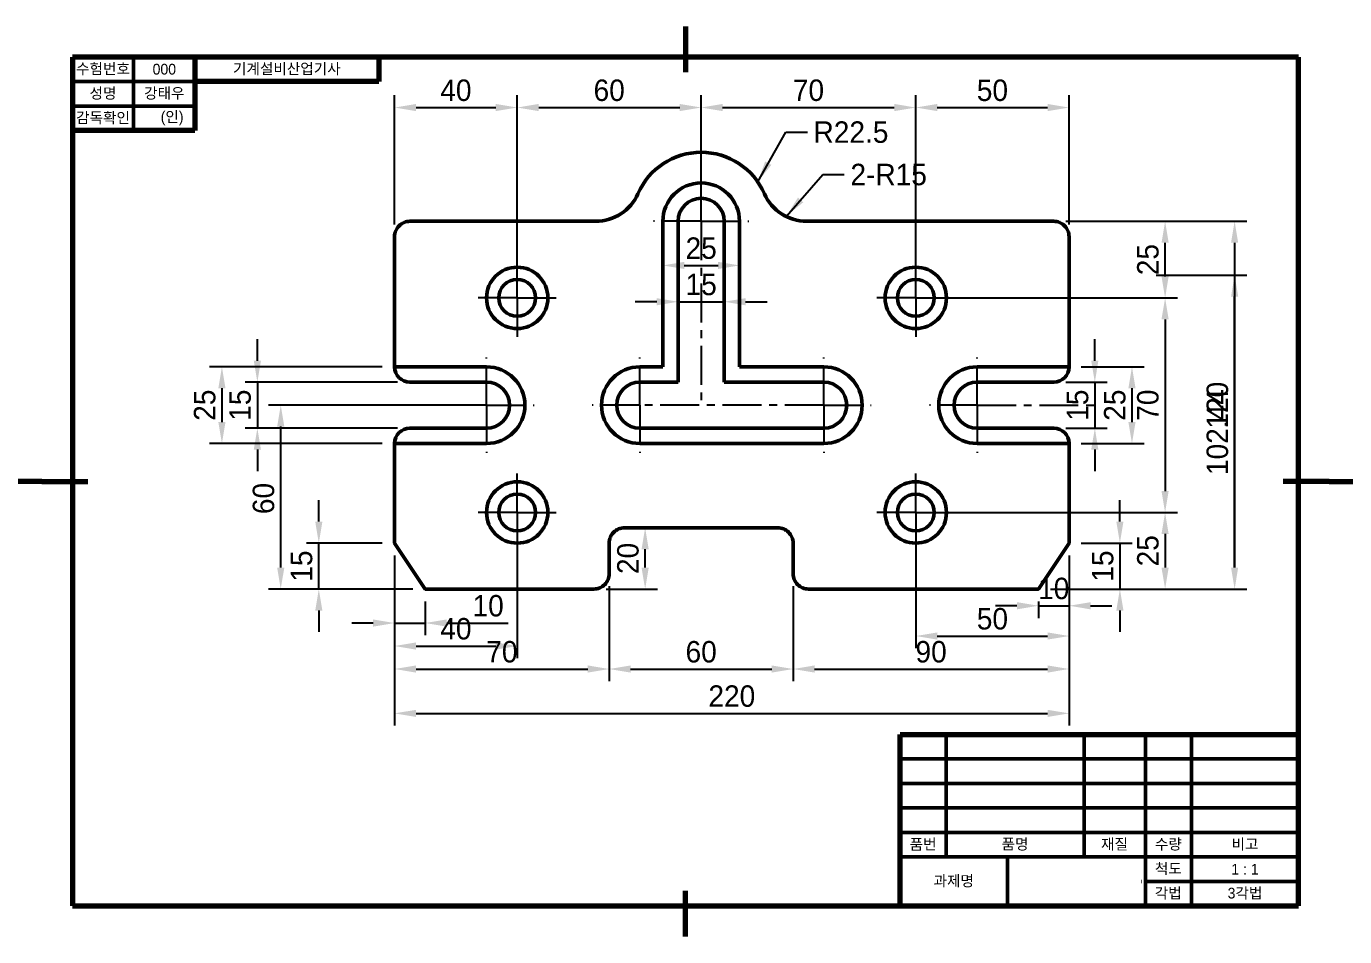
# Model space of a CAD drawing. Header units: millimetres. Extents: x 0 to 2520, y 0 to 297.
# Drawn here: x 1255 to 1685, y 0 to 297 of the extents above; entities that cross this region are included whole.
import ezdxf

# ---------------------------------------------------------------- set-up
doc = ezdxf.new("R2010")
doc.units = ezdxf.units.MM
doc.header["$LTSCALE"] = 0.4
doc.linetypes.add('CENTER', pattern=[50.8, 31.75, -6.35, 6.35, -6.35])
for name, color, linetype, lineweight in [('1.윤곽선', 5, 'Continuous', 70), ('2.외형선', 3, 'Continuous', 50), ('4.일반주서', 2, 'Continuous', 35), ('5.중심선', 1, 'CENTER', 25)]:
    doc.layers.add(name, color=color, linetype=linetype, lineweight=lineweight)
doc.styles.add('굴림', font='')
doc.styles.get('굴림').set_extended_font_data('Gulim')
doc.dimstyles.new('기계제도기능사치수', dxfattribs={"dimtxt": 3.5, "dimasz": 3.5, "dimexe": 2, "dimexo": 2, "dimgap": 1, "dimtad": 1, "dimdsep": 46, "dimtxsty": '굴림', "dimcen": 2.5, "dimclrd": 1, "dimclre": 1, "dimclrt": 2, "dimazin": 2, "dimtfac": 1, "dimtmove": 0, "dimatfit": 3, "dimfxl": 1, "dimarcsym": 0})

# ---------------------------------------------------------------- blocks, each defined once
blk = doc.blocks.new('*D50')
at = {"layer": '2.외형선', "color": 1, "lineweight": -2, "transparency": 16777216}
for p, q in [((1456.84, 120.4), (1456.84, 126.4)), ((1444.11, 113.4), (1460.84, 113.4))]:
    blk.add_line(p, q, dxfattribs=at)
at = {"layer": '2.외형선', "color": 1, "transparency": 16777216}
for points in [[(1455.67, 126.4), (1458, 126.4), (1456.84, 133.4)], [(1455.67, 120.4), (1458, 120.4), (1456.84, 113.4)]]:
    blk.add_solid(points, dxfattribs=at)
at = {"layer": 'Defpoints', "color": 0, "transparency": 16777216}
for p in [(1456.84, 133.4), (1456.84, 133.4), (1440.11, 113.4)]:
    blk.add_point(p, dxfattribs=at)
at = {"layer": '2.외형선', "color": 2, "transparency": 16777216, "insert": (1451.25, 123.4), "char_height": 7, "attachment_point": 5, "rotation": 90, "style": '굴림'}
blk.add_mtext('20', dxfattribs=at)
blk = doc.blocks.new('*D60')
at = {"layer": '2.외형선', "color": 1, "lineweight": -2, "transparency": 16777216}
for p, q in [((1350.39, 135.4), (1350.39, 142.4)), ((1371.11, 128.4), (1346.39, 128.4)), ((1350.39, 113.4), (1350.39, 128.4)), ((1381.11, 113.4), (1346.39, 113.4)), ((1350.39, 106.4), (1350.39, 99.4))]:
    blk.add_line(p, q, dxfattribs=at)
at = {"layer": '2.외형선', "color": 1, "transparency": 16777216}
for points in [[(1349.23, 135.4), (1351.56, 135.4), (1350.39, 128.4)], [(1349.23, 106.4), (1351.56, 106.4), (1350.39, 113.4)]]:
    blk.add_solid(points, dxfattribs=at)
at = {"layer": 'Defpoints', "color": 0, "transparency": 16777216}
for p in [(1350.39, 128.4), (1375.11, 128.4), (1385.11, 113.4)]:
    blk.add_point(p, dxfattribs=at)
at = {"layer": '2.외형선', "color": 2, "transparency": 16777216, "insert": (1344.8, 120.9), "char_height": 7, "attachment_point": 5, "rotation": 90, "style": '굴림'}
blk.add_mtext('15', dxfattribs=at)
blk = doc.blocks.new('*D61')
at = {"layer": '2.외형선', "color": 1, "lineweight": -2, "transparency": 16777216}
for p, q in [((1401.11, 173.4), (1333.97, 173.4)), ((1337.97, 120.4), (1337.97, 166.4)), ((1381.11, 113.4), (1333.97, 113.4))]:
    blk.add_line(p, q, dxfattribs=at)
at = {"layer": '2.외형선', "color": 1, "transparency": 16777216}
for points in [[(1336.8, 166.4), (1339.14, 166.4), (1337.97, 173.4)], [(1336.8, 120.4), (1339.14, 120.4), (1337.97, 113.4)]]:
    blk.add_solid(points, dxfattribs=at)
at = {"layer": 'Defpoints', "color": 0, "transparency": 16777216}
for p in [(1337.97, 173.4), (1405.11, 173.4), (1385.11, 113.4)]:
    blk.add_point(p, dxfattribs=at)
at = {"layer": '2.외형선', "color": 2, "transparency": 16777216, "insert": (1332.38, 142.95), "char_height": 7, "attachment_point": 5, "rotation": 90, "style": '굴림'}
blk.add_mtext('60', dxfattribs=at)
blk = doc.blocks.new('*D62')
at = {"layer": '2.외형선', "color": 1, "lineweight": -2, "transparency": 16777216}
for p, q in [((1330.34, 187.9), (1330.34, 194.9)), ((1376.11, 180.9), (1326.34, 180.9)), ((1330.34, 180.9), (1330.34, 165.9)), ((1376.11, 165.9), (1326.34, 165.9)), ((1330.34, 158.9), (1330.34, 151.9))]:
    blk.add_line(p, q, dxfattribs=at)
at = {"layer": '2.외형선', "color": 1, "transparency": 16777216}
for points in [[(1329.18, 187.9), (1331.51, 187.9), (1330.34, 180.9)], [(1329.18, 158.9), (1331.51, 158.9), (1330.34, 165.9)]]:
    blk.add_solid(points, dxfattribs=at)
at = {"layer": 'Defpoints', "color": 0, "transparency": 16777216}
for p in [(1380.11, 180.9), (1330.34, 165.9), (1380.11, 165.9)]:
    blk.add_point(p, dxfattribs=at)
at = {"layer": '2.외형선', "color": 2, "transparency": 16777216, "insert": (1324.75, 173.4), "char_height": 7, "attachment_point": 5, "rotation": 90, "style": '굴림'}
blk.add_mtext('15', dxfattribs=at)
blk = doc.blocks.new('*D63')
at = {"layer": '2.외형선', "color": 1, "lineweight": -2, "transparency": 16777216}
for p, q in [((1371.11, 185.9), (1314.78, 185.9)), ((1318.78, 178.9), (1318.78, 167.9)), ((1371.11, 160.9), (1314.78, 160.9))]:
    blk.add_line(p, q, dxfattribs=at)
at = {"layer": '2.외형선', "color": 1, "transparency": 16777216}
for points in [[(1317.62, 178.9), (1319.95, 178.9), (1318.78, 185.9)], [(1317.62, 167.9), (1319.95, 167.9), (1318.78, 160.9)]]:
    blk.add_solid(points, dxfattribs=at)
at = {"layer": 'Defpoints', "color": 0, "transparency": 16777216}
for p in [(1375.11, 185.9), (1318.78, 160.9), (1375.11, 160.9)]:
    blk.add_point(p, dxfattribs=at)
at = {"layer": '2.외형선', "color": 2, "transparency": 16777216, "insert": (1313.19, 173.4), "char_height": 7, "attachment_point": 5, "rotation": 90, "style": '굴림'}
blk.add_mtext('25', dxfattribs=at)
blk = doc.blocks.new('*D73')
at = {"layer": '2.외형선', "color": 1, "lineweight": -2, "transparency": 16777216}
for p, q in [((1375.11, 124.4), (1375.11, 98.32)), ((1385.11, 109.4), (1385.11, 98.32)), ((1368.11, 102.32), (1361.11, 102.32)), ((1375.11, 102.32), (1385.11, 102.32)), ((1392.11, 102.32), (1412.15, 102.32))]:
    blk.add_line(p, q, dxfattribs=at)
at = {"layer": '2.외형선', "color": 1, "transparency": 16777216}
for points in [[(1368.11, 103.49), (1368.11, 101.15), (1375.11, 102.32)], [(1392.11, 103.49), (1392.11, 101.15), (1385.11, 102.32)]]:
    blk.add_solid(points, dxfattribs=at)
at = {"layer": 'Defpoints', "color": 0, "transparency": 16777216}
for p in [(1375.11, 128.4), (1385.11, 113.4), (1385.11, 102.32)]:
    blk.add_point(p, dxfattribs=at)
at = {"layer": '2.외형선', "color": 2, "transparency": 16777216, "insert": (1405.63, 107.92), "char_height": 7, "attachment_point": 5, "style": '굴림'}
blk.add_mtext('10', dxfattribs=at)
blk = doc.blocks.new('*D74')
at = {"layer": '2.외형선', "color": 1, "lineweight": -2, "transparency": 16777216}
for p, q in [((1415.11, 134.4), (1415.11, 90.82)), ((1375.11, 124.4), (1375.11, 90.82)), ((1382.11, 94.82), (1408.11, 94.82))]:
    blk.add_line(p, q, dxfattribs=at)
at = {"layer": '2.외형선', "color": 1, "transparency": 16777216}
for points in [[(1382.11, 95.99), (1382.11, 93.65), (1375.11, 94.82)], [(1408.11, 95.99), (1408.11, 93.65), (1415.11, 94.82)]]:
    blk.add_solid(points, dxfattribs=at)
at = {"layer": 'Defpoints', "color": 0, "transparency": 16777216}
for p in [(1415.11, 138.4), (1375.11, 128.4), (1415.11, 94.82)]:
    blk.add_point(p, dxfattribs=at)
at = {"layer": '2.외형선', "color": 2, "transparency": 16777216, "insert": (1395.11, 100.41), "char_height": 7, "attachment_point": 5, "style": '굴림'}
blk.add_mtext('40', dxfattribs=at)
blk = doc.blocks.new('*D75')
at = {"layer": '2.외형선', "color": 1, "lineweight": -2, "transparency": 16777216}
for p, q in [((1375.11, 124.4), (1375.11, 83.32)), ((1445.11, 114.4), (1445.11, 83.32)), ((1382.11, 87.32), (1438.11, 87.32))]:
    blk.add_line(p, q, dxfattribs=at)
at = {"layer": '2.외형선', "color": 1, "transparency": 16777216}
for points in [[(1382.11, 88.49), (1382.11, 86.15), (1375.11, 87.32)], [(1438.11, 88.49), (1438.11, 86.15), (1445.11, 87.32)]]:
    blk.add_solid(points, dxfattribs=at)
at = {"layer": 'Defpoints', "color": 0, "transparency": 16777216}
for p in [(1375.11, 128.4), (1445.11, 118.4), (1445.11, 87.32)]:
    blk.add_point(p, dxfattribs=at)
at = {"layer": '2.외형선', "color": 2, "transparency": 16777216, "insert": (1410.11, 92.91), "char_height": 7, "attachment_point": 5, "style": '굴림'}
blk.add_mtext('70', dxfattribs=at)
blk = doc.blocks.new('*D76')
at = {"layer": '2.외형선', "color": 1, "lineweight": -2, "transparency": 16777216}
for p, q in [((1445.11, 114.4), (1445.11, 83.32)), ((1505.11, 114.4), (1505.11, 83.32)), ((1452.11, 87.32), (1498.11, 87.32))]:
    blk.add_line(p, q, dxfattribs=at)
at = {"layer": '2.외형선', "color": 1, "transparency": 16777216}
for points in [[(1452.11, 88.49), (1452.11, 86.15), (1445.11, 87.32)], [(1498.11, 88.49), (1498.11, 86.15), (1505.11, 87.32)]]:
    blk.add_solid(points, dxfattribs=at)
at = {"layer": 'Defpoints', "color": 0, "transparency": 16777216}
for p in [(1445.11, 118.4), (1505.11, 118.4), (1505.11, 87.32)]:
    blk.add_point(p, dxfattribs=at)
at = {"layer": '2.외형선', "color": 2, "transparency": 16777216, "insert": (1475.11, 92.91), "char_height": 7, "attachment_point": 5, "style": '굴림'}
blk.add_mtext('60', dxfattribs=at)
blk = doc.blocks.new('*D77')
at = {"layer": '2.외형선', "color": 1, "lineweight": -2, "transparency": 16777216}
for p, q in [((1595.11, 124.4), (1595.11, 83.32)), ((1505.11, 114.4), (1505.11, 83.32)), ((1512.11, 87.32), (1588.11, 87.32))]:
    blk.add_line(p, q, dxfattribs=at)
at = {"layer": '2.외형선', "color": 1, "transparency": 16777216}
for points in [[(1512.11, 88.49), (1512.11, 86.15), (1505.11, 87.32)], [(1588.11, 88.49), (1588.11, 86.15), (1595.11, 87.32)]]:
    blk.add_solid(points, dxfattribs=at)
at = {"layer": 'Defpoints', "color": 0, "transparency": 16777216}
for p in [(1595.11, 128.4), (1505.11, 118.4), (1595.11, 87.32)]:
    blk.add_point(p, dxfattribs=at)
at = {"layer": '2.외형선', "color": 2, "transparency": 16777216, "insert": (1550.11, 92.91), "char_height": 7, "attachment_point": 5, "style": '굴림'}
blk.add_mtext('90', dxfattribs=at)
blk = doc.blocks.new('*D78')
at = {"layer": '2.외형선', "color": 1, "lineweight": -2, "transparency": 16777216}
for p, q in [((1375.11, 124.4), (1375.11, 68.85)), ((1595.11, 124.4), (1595.11, 68.85)), ((1382.11, 72.85), (1588.11, 72.85))]:
    blk.add_line(p, q, dxfattribs=at)
at = {"layer": '2.외형선', "color": 1, "transparency": 16777216}
for points in [[(1382.11, 74.01), (1382.11, 71.68), (1375.11, 72.85)], [(1588.11, 74.01), (1588.11, 71.68), (1595.11, 72.85)]]:
    blk.add_solid(points, dxfattribs=at)
at = {"layer": 'Defpoints', "color": 0, "transparency": 16777216}
for p in [(1375.11, 128.4), (1595.11, 128.4), (1595.11, 72.85)]:
    blk.add_point(p, dxfattribs=at)
at = {"layer": '2.외형선', "color": 2, "transparency": 16777216, "insert": (1485.11, 78.44), "char_height": 7, "attachment_point": 5, "style": '굴림'}
blk.add_mtext('220', dxfattribs=at)
blk = doc.blocks.new('*D79')
at = {"layer": '2.외형선', "color": 1, "lineweight": -2, "transparency": 16777216}
for p, q in [((1545.11, 134.4), (1545.11, 94.08)), ((1595.11, 124.4), (1595.11, 94.08)), ((1552.11, 98.08), (1588.11, 98.08))]:
    blk.add_line(p, q, dxfattribs=at)
at = {"layer": '2.외형선', "color": 1, "transparency": 16777216}
for points in [[(1552.11, 99.25), (1552.11, 96.92), (1545.11, 98.08)], [(1588.11, 99.25), (1588.11, 96.92), (1595.11, 98.08)]]:
    blk.add_solid(points, dxfattribs=at)
at = {"layer": 'Defpoints', "color": 0, "transparency": 16777216}
for p in [(1545.11, 138.4), (1595.11, 128.4), (1595.11, 98.08)]:
    blk.add_point(p, dxfattribs=at)
at = {"layer": '2.외형선', "color": 2, "transparency": 16777216, "insert": (1570.11, 103.67), "char_height": 7, "attachment_point": 5, "style": '굴림'}
blk.add_mtext('50', dxfattribs=at)
blk = doc.blocks.new('*D80')
at = {"layer": '2.외형선', "color": 1, "lineweight": -2, "transparency": 16777216}
for p, q in [((1595.11, 124.4), (1595.11, 103.96)), ((1578.11, 107.96), (1571.11, 107.96)), ((1585.11, 109.4), (1585.11, 103.96)), ((1585.11, 107.96), (1595.11, 107.96)), ((1602.11, 107.96), (1609.11, 107.96))]:
    blk.add_line(p, q, dxfattribs=at)
at = {"layer": '2.외형선', "color": 1, "transparency": 16777216}
for points in [[(1578.11, 109.13), (1578.11, 106.79), (1585.11, 107.96)], [(1602.11, 109.13), (1602.11, 106.79), (1595.11, 107.96)]]:
    blk.add_solid(points, dxfattribs=at)
at = {"layer": 'Defpoints', "color": 0, "transparency": 16777216}
for p in [(1595.11, 128.4), (1585.11, 113.4), (1595.11, 107.96)]:
    blk.add_point(p, dxfattribs=at)
at = {"layer": '2.외형선', "color": 2, "transparency": 16777216, "insert": (1590.11, 113.56), "char_height": 7, "attachment_point": 5, "style": '굴림'}
blk.add_mtext('10', dxfattribs=at)
blk = doc.blocks.new('*D81')
at = {"layer": '2.외형선', "color": 1, "lineweight": -2, "transparency": 16777216}
for p, q in [((1611.69, 135.4), (1611.69, 142.4)), ((1599.11, 128.4), (1615.69, 128.4)), ((1611.69, 128.4), (1611.69, 113.4)), ((1589.11, 113.4), (1615.69, 113.4)), ((1611.69, 106.4), (1611.69, 99.4))]:
    blk.add_line(p, q, dxfattribs=at)
at = {"layer": '2.외형선', "color": 1, "transparency": 16777216}
for points in [[(1610.53, 135.4), (1612.86, 135.4), (1611.69, 128.4)], [(1610.53, 106.4), (1612.86, 106.4), (1611.69, 113.4)]]:
    blk.add_solid(points, dxfattribs=at)
at = {"layer": 'Defpoints', "color": 0, "transparency": 16777216}
for p in [(1595.11, 128.4), (1585.11, 113.4), (1611.69, 113.4)]:
    blk.add_point(p, dxfattribs=at)
at = {"layer": '2.외형선', "color": 2, "transparency": 16777216, "insert": (1606.1, 120.9), "char_height": 7, "attachment_point": 5, "rotation": 90, "style": '굴림'}
blk.add_mtext('15', dxfattribs=at)
blk = doc.blocks.new('*D82')
at = {"layer": '2.외형선', "color": 1, "lineweight": -2, "transparency": 16777216}
for p, q in [((1549.11, 138.4), (1630.44, 138.4)), ((1626.44, 131.4), (1626.44, 120.4)), ((1589.11, 113.4), (1630.44, 113.4))]:
    blk.add_line(p, q, dxfattribs=at)
at = {"layer": '2.외형선', "color": 1, "transparency": 16777216}
for points in [[(1625.27, 131.4), (1627.6, 131.4), (1626.44, 138.4)], [(1625.27, 120.4), (1627.6, 120.4), (1626.44, 113.4)]]:
    blk.add_solid(points, dxfattribs=at)
at = {"layer": 'Defpoints', "color": 0, "transparency": 16777216}
for p in [(1545.11, 138.4), (1585.11, 113.4), (1626.44, 113.4)]:
    blk.add_point(p, dxfattribs=at)
at = {"layer": '2.외형선', "color": 2, "transparency": 16777216, "insert": (1620.85, 125.9), "char_height": 7, "attachment_point": 5, "rotation": 90, "style": '굴림'}
blk.add_mtext('25', dxfattribs=at)
blk = doc.blocks.new('*D84')
at = {"layer": '2.외형선', "color": 1, "lineweight": -2, "transparency": 16777216}
for p, q in [((1594.11, 233.4), (1630.44, 233.4)), ((1626.44, 215.4), (1626.44, 226.4)), ((1549.11, 208.4), (1630.44, 208.4))]:
    blk.add_line(p, q, dxfattribs=at)
at = {"layer": '2.외형선', "color": 1, "transparency": 16777216}
for points in [[(1625.27, 226.4), (1627.6, 226.4), (1626.44, 233.4)], [(1625.27, 215.4), (1627.6, 215.4), (1626.44, 208.4)]]:
    blk.add_solid(points, dxfattribs=at)
at = {"layer": 'Defpoints', "color": 0, "transparency": 16777216}
for p in [(1590.11, 233.4), (1626.44, 233.4), (1545.11, 208.4)]:
    blk.add_point(p, dxfattribs=at)
at = {"layer": '2.외형선', "color": 2, "transparency": 16777216, "insert": (1620.85, 220.9), "char_height": 7, "attachment_point": 5, "rotation": 90, "style": '굴림'}
blk.add_mtext('25', dxfattribs=at)
blk = doc.blocks.new('*D85')
at = {"layer": '2.외형선', "color": 1, "lineweight": -2, "transparency": 16777216}
for p, q in [((1603.52, 187.9), (1603.52, 194.9)), ((1594.11, 180.9), (1607.52, 180.9)), ((1603.52, 180.9), (1603.52, 165.9)), ((1594.11, 165.9), (1607.52, 165.9)), ((1603.52, 158.9), (1603.52, 151.9))]:
    blk.add_line(p, q, dxfattribs=at)
at = {"layer": '2.외형선', "color": 1, "transparency": 16777216}
for points in [[(1602.35, 187.9), (1604.68, 187.9), (1603.52, 180.9)], [(1602.35, 158.9), (1604.68, 158.9), (1603.52, 165.9)]]:
    blk.add_solid(points, dxfattribs=at)
at = {"layer": 'Defpoints', "color": 0, "transparency": 16777216}
for p in [(1590.11, 180.9), (1590.11, 165.9), (1603.52, 165.9)]:
    blk.add_point(p, dxfattribs=at)
at = {"layer": '2.외형선', "color": 2, "transparency": 16777216, "insert": (1597.92, 173.4), "char_height": 7, "attachment_point": 5, "rotation": 90, "style": '굴림'}
blk.add_mtext('15', dxfattribs=at)
blk = doc.blocks.new('*D86')
at = {"layer": '2.외형선', "color": 1, "lineweight": -2, "transparency": 16777216}
for p, q in [((1599.11, 185.9), (1619.64, 185.9)), ((1615.64, 178.9), (1615.64, 167.9)), ((1599.11, 160.9), (1619.64, 160.9))]:
    blk.add_line(p, q, dxfattribs=at)
at = {"layer": '2.외형선', "color": 1, "transparency": 16777216}
for points in [[(1614.47, 178.9), (1616.8, 178.9), (1615.64, 185.9)], [(1614.47, 167.9), (1616.8, 167.9), (1615.64, 160.9)]]:
    blk.add_solid(points, dxfattribs=at)
at = {"layer": 'Defpoints', "color": 0, "transparency": 16777216}
for p in [(1595.11, 185.9), (1595.11, 160.9), (1615.64, 160.9)]:
    blk.add_point(p, dxfattribs=at)
at = {"layer": '2.외형선', "color": 2, "transparency": 16777216, "insert": (1610.05, 173.4), "char_height": 7, "attachment_point": 5, "rotation": 90, "style": '굴림'}
blk.add_mtext('25', dxfattribs=at)
blk = doc.blocks.new('*D87')
at = {"layer": '2.외형선', "color": 1, "lineweight": -2, "transparency": 16777216}
for p, q in [((1594.11, 233.4), (1653.12, 233.4)), ((1649.12, 226.4), (1649.12, 120.4)), ((1589.11, 113.4), (1653.12, 113.4))]:
    blk.add_line(p, q, dxfattribs=at)
at = {"layer": '2.외형선', "color": 1, "transparency": 16777216}
for points in [[(1647.95, 226.4), (1650.28, 226.4), (1649.12, 233.4)], [(1647.95, 120.4), (1650.28, 120.4), (1649.12, 113.4)]]:
    blk.add_solid(points, dxfattribs=at)
at = {"layer": 'Defpoints', "color": 0, "transparency": 16777216}
for p in [(1590.11, 233.4), (1585.11, 113.4), (1649.12, 113.4)]:
    blk.add_point(p, dxfattribs=at)
at = {"layer": '2.외형선', "color": 2, "transparency": 16777216, "insert": (1643.52, 173.4), "char_height": 7, "attachment_point": 5, "rotation": 90, "style": '굴림'}
blk.add_mtext('120', dxfattribs=at)
blk = doc.blocks.new('*D88')
at = {"layer": '2.외형선', "color": 1, "lineweight": -2, "transparency": 16777216}
for p, q in [((1623.52, 215.84), (1653.12, 215.84)), ((1649.12, 120.4), (1649.12, 208.84)), ((1589.11, 113.4), (1653.12, 113.4))]:
    blk.add_line(p, q, dxfattribs=at)
at = {"layer": '2.외형선', "color": 1, "transparency": 16777216}
for points in [[(1647.95, 208.84), (1650.28, 208.84), (1649.12, 215.84)], [(1647.95, 120.4), (1650.28, 120.4), (1649.12, 113.4)]]:
    blk.add_solid(points, dxfattribs=at)
at = {"layer": 'Defpoints', "color": 0, "transparency": 16777216}
for p in [(1619.52, 215.84), (1649.12, 215.84), (1585.11, 113.4)]:
    blk.add_point(p, dxfattribs=at)
at = {"layer": '2.외형선', "color": 2, "transparency": 16777216, "insert": (1643.52, 164.62), "char_height": 7, "attachment_point": 5, "rotation": 90, "style": '굴림'}
blk.add_mtext('102.44', dxfattribs=at)
blk = doc.blocks.new('*D89')
at = {"layer": '2.외형선', "color": 1, "lineweight": -2, "transparency": 16777216}
for p, q in [((1549.11, 208.4), (1630.44, 208.4)), ((1626.44, 201.4), (1626.44, 145.4)), ((1549.11, 138.4), (1630.44, 138.4))]:
    blk.add_line(p, q, dxfattribs=at)
at = {"layer": '2.외형선', "color": 1, "transparency": 16777216}
for points in [[(1625.27, 201.4), (1627.6, 201.4), (1626.44, 208.4)], [(1625.27, 145.4), (1627.6, 145.4), (1626.44, 138.4)]]:
    blk.add_solid(points, dxfattribs=at)
at = {"layer": 'Defpoints', "color": 0, "transparency": 16777216}
for p in [(1545.11, 208.4), (1545.11, 138.4), (1626.44, 138.4)]:
    blk.add_point(p, dxfattribs=at)
at = {"layer": '2.외형선', "color": 2, "transparency": 16777216, "insert": (1620.84, 173.4), "char_height": 7, "attachment_point": 5, "rotation": 90, "style": '굴림'}
blk.add_mtext('70', dxfattribs=at)
blk = doc.blocks.new('*D90')
at = {"layer": '2.외형선', "color": 1, "lineweight": -2, "transparency": 16777216}
for p, q in [((1375.11, 232.4), (1375.11, 274.51)), ((1415.11, 212.4), (1415.11, 274.51)), ((1382.11, 270.51), (1408.11, 270.51))]:
    blk.add_line(p, q, dxfattribs=at)
at = {"layer": '2.외형선', "color": 1, "transparency": 16777216}
for points in [[(1382.11, 271.68), (1382.11, 269.35), (1375.11, 270.51)], [(1408.11, 271.68), (1408.11, 269.35), (1415.11, 270.51)]]:
    blk.add_solid(points, dxfattribs=at)
at = {"layer": 'Defpoints', "color": 0, "transparency": 16777216}
for p in [(1415.11, 270.51), (1375.11, 228.4), (1415.11, 208.4)]:
    blk.add_point(p, dxfattribs=at)
at = {"layer": '2.외형선', "color": 2, "transparency": 16777216, "insert": (1395.11, 276.11), "char_height": 7, "attachment_point": 5, "style": '굴림'}
blk.add_mtext('40', dxfattribs=at)
blk = doc.blocks.new('*D91')
at = {"layer": '2.외형선', "color": 1, "lineweight": -2, "transparency": 16777216}
for p, q in [((1415.11, 212.4), (1415.11, 274.51)), ((1475.11, 237.4), (1475.11, 274.51)), ((1422.11, 270.51), (1468.11, 270.51))]:
    blk.add_line(p, q, dxfattribs=at)
at = {"layer": '2.외형선', "color": 1, "transparency": 16777216}
for points in [[(1422.11, 271.68), (1422.11, 269.35), (1415.11, 270.51)], [(1468.11, 271.68), (1468.11, 269.35), (1475.11, 270.51)]]:
    blk.add_solid(points, dxfattribs=at)
at = {"layer": 'Defpoints', "color": 0, "transparency": 16777216}
for p in [(1475.11, 270.51), (1475.11, 233.4), (1415.11, 208.4)]:
    blk.add_point(p, dxfattribs=at)
at = {"layer": '2.외형선', "color": 2, "transparency": 16777216, "insert": (1445.11, 276.1), "char_height": 7, "attachment_point": 5, "style": '굴림'}
blk.add_mtext('60', dxfattribs=at)
blk = doc.blocks.new('*D92')
at = {"layer": '2.외형선', "color": 1, "lineweight": -2, "transparency": 16777216}
for p, q in [((1475.11, 237.4), (1475.11, 274.51)), ((1545.11, 212.4), (1545.11, 274.51)), ((1482.11, 270.51), (1538.11, 270.51))]:
    blk.add_line(p, q, dxfattribs=at)
at = {"layer": '2.외형선', "color": 1, "transparency": 16777216}
for points in [[(1482.11, 271.68), (1482.11, 269.35), (1475.11, 270.51)], [(1538.11, 271.68), (1538.11, 269.35), (1545.11, 270.51)]]:
    blk.add_solid(points, dxfattribs=at)
at = {"layer": 'Defpoints', "color": 0, "transparency": 16777216}
for p in [(1545.11, 270.51), (1475.11, 233.4), (1545.11, 208.4)]:
    blk.add_point(p, dxfattribs=at)
at = {"layer": '2.외형선', "color": 2, "transparency": 16777216, "insert": (1510.11, 276.11), "char_height": 7, "attachment_point": 5, "style": '굴림'}
blk.add_mtext('70', dxfattribs=at)
blk = doc.blocks.new('*D93')
at = {"layer": '2.외형선', "color": 1, "lineweight": -2, "transparency": 16777216}
for p, q in [((1545.11, 212.4), (1545.11, 274.51)), ((1595.11, 232.4), (1595.11, 274.51)), ((1552.11, 270.51), (1588.11, 270.51))]:
    blk.add_line(p, q, dxfattribs=at)
at = {"layer": '2.외형선', "color": 1, "transparency": 16777216}
for points in [[(1552.11, 271.68), (1552.11, 269.35), (1545.11, 270.51)], [(1588.11, 271.68), (1588.11, 269.35), (1595.11, 270.51)]]:
    blk.add_solid(points, dxfattribs=at)
at = {"layer": 'Defpoints', "color": 0, "transparency": 16777216}
for p in [(1595.11, 270.51), (1595.11, 228.4), (1545.11, 208.4)]:
    blk.add_point(p, dxfattribs=at)
at = {"layer": '2.외형선', "color": 2, "transparency": 16777216, "insert": (1570.11, 276.1), "char_height": 7, "attachment_point": 5, "style": '굴림'}
blk.add_mtext('50', dxfattribs=at)
blk = doc.blocks.new('*D95')
at = {"layer": '2.외형선', "color": 1, "lineweight": -2, "transparency": 16777216}
for p, q in [((1460.61, 207.15), (1453.61, 207.15)), ((1467.61, 207.15), (1482.61, 207.15)), ((1489.61, 207.15), (1496.61, 207.15))]:
    blk.add_line(p, q, dxfattribs=at)
at = {"layer": '2.외형선', "color": 1, "transparency": 16777216}
for points in [[(1460.61, 208.32), (1460.61, 205.99), (1467.61, 207.15)], [(1489.61, 208.32), (1489.61, 205.99), (1482.61, 207.15)]]:
    blk.add_solid(points, dxfattribs=at)
at = {"layer": 'Defpoints', "color": 0, "transparency": 16777216}
for p in [(1467.61, 207.15), (1482.61, 207.15), (1482.61, 207.15)]:
    blk.add_point(p, dxfattribs=at)
at = {"layer": '2.외형선', "color": 2, "transparency": 16777216, "insert": (1475.11, 212.75), "char_height": 7, "attachment_point": 5, "style": '굴림'}
blk.add_mtext('15', dxfattribs=at)
blk = doc.blocks.new('*D96')
at = {"layer": '2.외형선', "color": 1, "lineweight": -2, "transparency": 16777216}
for p, q in [((1462.61, 213.65), (1462.61, 223)), ((1487.61, 213.65), (1487.61, 223)), ((1469.61, 219), (1480.61, 219))]:
    blk.add_line(p, q, dxfattribs=at)
at = {"layer": '2.외형선', "color": 1, "transparency": 16777216}
for points in [[(1469.61, 220.17), (1469.61, 217.83), (1462.61, 219)], [(1480.61, 220.17), (1480.61, 217.83), (1487.61, 219)]]:
    blk.add_solid(points, dxfattribs=at)
at = {"layer": 'Defpoints', "color": 0, "transparency": 16777216}
for p in [(1487.61, 219), (1462.61, 209.65), (1487.61, 209.65)]:
    blk.add_point(p, dxfattribs=at)
at = {"layer": '2.외형선', "color": 2, "transparency": 16777216, "insert": (1475.11, 224.59), "char_height": 7, "attachment_point": 5, "style": '굴림'}
blk.add_mtext('25', dxfattribs=at)

msp = doc.modelspace()

# ---------------------------------------------------------------- linework, layer by layer
at = {"layer": '1.윤곽선'}
for p, q in [((1470, 297), (1470, 282)), ((1670, 287), (1270, 287)), ((1270, 287), (1270, 10)), ((1310, 287), (1310, 263)), ((1370, 287), (1370, 279)), ((1670, 10), (1670, 287)), ((1370, 279), (1310, 279)), ((1310, 263), (1270, 263)), ((1260, 148.5), (1245, 148.5)), ((1260, 148.5), (1275, 148.5)), ((1680, 148.5), (1665, 148.5)), ((1680, 148.5), (1695, 148.5)), ((1540, 66), (1670, 66)), ((1540, 10), (1540, 66)), ((1470, 0), (1470, 15)), ((1270, 10), (1670, 10))]:
    msp.add_line(p, q, dxfattribs=at)
at = {"layer": '2.외형선'}
for p, q in [((1290, 287), (1290, 263)), ((1290, 279), (1270, 279)), ((1290, 279), (1310, 279)), ((1310, 271), (1270, 271)), ((1462.609, 233.405), (1462.609, 185.905)), ((1467.609, 233.405), (1467.609, 180.905)), ((1482.609, 233.405), (1482.609, 180.905)), ((1487.609, 233.405), (1487.609, 185.905)), ((1405.109, 185.905), (1375.109, 185.905)), ((1455.109, 185.905), (1462.609, 185.905)), ((1487.609, 185.905), (1515.109, 185.905)), ((1565.109, 185.905), (1595.109, 185.905)), ((1380.109, 180.905), (1405.109, 180.905)), ((1455.109, 180.905), (1467.609, 180.905)), ((1482.609, 180.905), (1515.109, 180.905)), ((1565.109, 180.905), (1590.109, 180.905)), ((1405.109, 165.905), (1380.109, 165.905)), ((1455.109, 165.905), (1515.109, 165.905)), ((1565.109, 165.905), (1590.109, 165.905)), ((1405.109, 160.905), (1375.109, 160.905)), ((1515.109, 160.905), (1455.109, 160.905)), ((1565.109, 160.905), (1595.109, 160.905)), ((1555, 26), (1555, 66)), ((1600, 26), (1600, 66)), ((1620, 10), (1620, 66)), ((1635, 10), (1635, 66)), ((1540, 58), (1670, 58)), ((1540, 50), (1670, 50)), ((1540, 42), (1670, 42)), ((1540, 34), (1670, 34)), ((1540, 26), (1670, 26)), ((1575, 10), (1575, 26)), ((1618.76, 18), (1618.833, 18)), ((1620, 18), (1670, 18))]:
    msp.add_line(p, q, dxfattribs=at)
for points in [[(1440.74, 233.405), (1380.109, 233.405, 0.4142136), (1375.109, 228.405), (1375.109, 185.905)], [(1595.109, 185.905), (1595.109, 228.405, 0.4142136), (1590.109, 233.405), (1509.478, 233.405)], [(1375.109, 160.905), (1375.109, 128.405), (1385.109, 113.405), (1440.109, 113.405, 0.4142136), (1445.109, 118.405), (1445.109, 128.405, -0.4142136), (1450.109, 133.405), (1500.109, 133.405, -0.4142136), (1505.109, 128.405), (1505.109, 118.405, 0.4142136), (1510.109, 113.405), (1585.109, 113.405), (1595.109, 128.405), (1595.109, 160.905)]]:
    msp.add_lwpolyline(points, format="xyb", dxfattribs=at)
for centre, radius in [((1415.109, 208.405), 10), ((1545.109, 208.405), 10), ((1415.109, 208.405), 6), ((1545.109, 208.405), 6), ((1415.109, 138.405), 10), ((1545.109, 138.405), 10), ((1415.109, 138.405), 6), ((1545.109, 138.405), 6)]:
    msp.add_circle(centre, radius, dxfattribs=at)
for centre, radius, start, end in [((1475.109, 233.405), 22.5, 23.57818, 156.42182), ((1475.109, 233.405), 12.5, 0, 180), ((1440.74, 248.405), 15, 270, 336.42182), ((1475.109, 233.405), 7.5, 0, 180), ((1509.478, 248.405), 15, 203.57818, 270), ((1380.109, 185.905), 5, 180, 270), ((1405.109, 173.405), 12.5, 270, 90), ((1455.109, 173.405), 12.5, 90, 270), ((1515.109, 173.405), 12.5, 270, 90), ((1565.109, 173.405), 12.5, 90, 270), ((1590.109, 185.905), 5, 270, 0), ((1405.109, 173.405), 7.5, 270, 90), ((1455.109, 173.405), 7.5, 90, 270), ((1515.109, 173.405), 7.5, 270, 90), ((1565.109, 173.405), 7.5, 90, 270), ((1380.109, 160.905), 5, 90, 180), ((1590.109, 160.905), 5, 0, 90)]:
    msp.add_arc(centre, radius, start, end, dxfattribs=at)
at = {"layer": '5.중심선'}
for p, q in [((1475.109, 233.405), (1475.109, 248.905)), ((1475.109, 233.405), (1459.609, 233.405)), ((1475.109, 233.405), (1475.109, 173.405)), ((1475.109, 233.405), (1490.609, 233.405)), ((1415.109, 208.405), (1415.109, 221.405)), ((1545.109, 208.405), (1545.109, 221.405)), ((1415.109, 208.405), (1402.109, 208.405)), ((1415.109, 208.405), (1415.109, 195.405)), ((1415.109, 208.405), (1428.109, 208.405)), ((1545.109, 208.405), (1532.109, 208.405)), ((1545.109, 208.405), (1545.109, 195.405)), ((1545.109, 208.405), (1558.109, 208.405)), ((1405.109, 173.405), (1405.109, 188.905)), ((1455.109, 173.405), (1455.109, 188.905)), ((1515.109, 173.405), (1515.109, 188.905)), ((1565.109, 173.405), (1565.109, 188.905)), ((1405.109, 173.405), (1367.54, 173.405)), ((1405.109, 173.405), (1420.609, 173.405)), ((1405.109, 173.405), (1405.109, 157.905)), ((1455.109, 173.405), (1439.609, 173.405)), ((1455.109, 173.405), (1455.109, 157.905)), ((1515.109, 173.405), (1455.109, 173.405)), ((1515.109, 173.405), (1530.609, 173.405)), ((1515.109, 173.405), (1515.109, 157.905)), ((1565.109, 173.405), (1549.609, 173.405)), ((1565.109, 173.405), (1565.109, 157.905)), ((1565.109, 173.405), (1603.515, 173.405)), ((1415.109, 138.405), (1415.109, 151.405)), ((1545.109, 138.405), (1545.109, 151.405)), ((1415.109, 138.405), (1402.109, 138.405)), ((1415.109, 138.405), (1415.109, 125.405)), ((1415.109, 138.405), (1428.109, 138.405)), ((1545.109, 138.405), (1532.109, 138.405)), ((1545.109, 138.405), (1545.109, 125.405)), ((1545.109, 138.405), (1558.109, 138.405))]:
    msp.add_line(p, q, dxfattribs=at)

# ---------------------------------------------------------------- texts
at = {"layer": '2.외형선', "color": 2, "char_height": 7, "attachment_point": 1, "style": '굴림'}
for s, insert in [('R22.5', (1511.755, 265.998)), ('2-R15', (1523.803, 252.167))]:
    msp.add_mtext(s, dxfattribs=dict(at, insert=insert))
at = {"layer": '4.일반주서', "char_height": 3.5, "attachment_point": 5, "style": '굴림'}
for s, insert, width in [('수험번호', (1280, 283), 20), ('000', (1300, 283), 20), ('기계설비산업기사', (1339.963, 283), 60.07361), ('성명', (1280, 275), 20), ('강태우', (1300, 275), 20), ('감독확인', (1280, 267), 20), ('    (인)', (1300, 267), 20), ('품번', (1547.5, 30), 15), ('품명', (1577.5, 30), 45), ('재질', (1609.926, 30), 19.8528), ('수량', (1627.5, 30), 15), ('비고', (1652.5, 30), 35), ('척도', (1627.5, 22), 15), ('1 : 1', (1652.5, 22), 35), ('과제명', (1557.5, 18), 35), ('각법', (1627.463, 14), 15.0736), ('3각법', (1652.5, 14), 35)]:
    msp.add_mtext(s, dxfattribs=dict(at, insert=insert, width=width))

# ---------------------------------------------------------------- dimensions: what is measured, and where the dimension line sits
at = {"layer": '2.외형선'}
for base, p1, p2, override, picture, middle in [((1415.109, 270.512), (1375.109, 228.405), (1415.109, 208.405), {"dimscale": 2}, '*D90', (1395.109, 276.105)), ((1475.109, 270.512), (1415.109, 208.405), (1475.109, 233.405), {"dimscale": 2, "dimtmove": 1}, '*D91', (1445.109, 276.101)), ((1545.109, 270.512), (1475.109, 233.405), (1545.109, 208.405), {"dimscale": 2, "dimtmove": 1}, '*D92', (1510.109, 276.105)), ((1595.109, 270.512), (1545.109, 208.405), (1595.109, 228.405), {"dimscale": 2, "dimtmove": 1}, '*D93', (1570.109, 276.101)), ((1487.609, 218.999), (1462.609, 209.655), (1487.609, 209.655), {"dimscale": 2}, '*D96', (1475.109, 224.587)), ((1482.609, 207.155), (1467.609, 207.155), (1482.609, 207.155), {"dimscale": 2}, '*D95', (1475.109, 212.753)), ((1415.109, 94.819), (1375.109, 128.405), (1415.109, 138.405), {"dimscale": 2}, '*D74', (1395.109, 100.412)), ((1595.109, 98.083), (1545.109, 138.405), (1595.109, 128.405), {"dimscale": 2}, '*D79', (1570.109, 103.672)), ((1385.109, 102.319), (1375.109, 128.405), (1385.109, 113.405), {"dimscale": 2}, '*D73', (1405.63, 107.917)), ((1445.109, 87.319), (1375.109, 128.405), (1445.109, 118.405), {"dimscale": 2}, '*D75', (1410.109, 92.912)), ((1595.109, 72.847), (1375.109, 128.405), (1595.109, 128.405), {"dimscale": 2}, '*D78', (1485.109, 78.436)), ((1595.109, 87.319), (1505.109, 118.405), (1595.109, 128.405), {"dimscale": 2, "dimtmove": 1}, '*D77', (1550.109, 92.908)), ((1505.109, 87.319), (1445.109, 118.405), (1505.109, 118.405), {"dimscale": 2, "dimtmove": 1}, '*D76', (1475.109, 92.908))]:
    dim = msp.add_linear_dim(base=base, p1=p1, p2=p2, dimstyle='기계제도기능사치수', override=override, dxfattribs=at)
    dim.commit()
    dim.dimension.update_dxf_attribs({"geometry": picture, "text_midpoint": middle})
for base, p1, p2, override, picture, middle in [((1626.438, 233.405), (1545.109, 208.405), (1590.109, 233.405), {"dimscale": 2, "dimtmove": 1}, '*D84', (1620.849, 220.905)), ((1649.118, 113.405), (1590.109, 233.405), (1585.109, 113.405), {"dimscale": 2}, '*D87', (1643.52, 173.405)), ((1649.118, 215.844), (1585.109, 113.405), (1619.522, 215.844), {"dimscale": 2, "dimtmove": 1}, '*D88', (1643.52, 164.625)), ((1626.438, 138.405), (1545.109, 208.405), (1545.109, 138.405), {"dimscale": 2}, '*D89', (1620.845, 173.405)), ((1330.343, 165.905), (1380.109, 180.905), (1380.109, 165.905), {"dimscale": 2}, '*D62', (1324.746, 173.405)), ((1603.515, 165.905), (1590.109, 180.905), (1590.109, 165.905), {"dimscale": 2}, '*D85', (1597.917, 173.405)), ((1318.782, 160.905), (1375.109, 185.905), (1375.109, 160.905), {"dimscale": 2}, '*D63', (1313.194, 173.405)), ((1615.637, 160.905), (1595.109, 185.905), (1595.109, 160.905), {"dimscale": 2}, '*D86', (1610.049, 173.405)), ((1350.393, 128.405), (1385.109, 113.405), (1375.109, 128.405), {"dimscale": 2}, '*D60', (1344.796, 120.905)), ((1611.694, 113.405), (1595.109, 128.405), (1585.109, 113.405), {"dimscale": 2}, '*D81', (1606.096, 120.905)), ((1626.438, 113.405), (1545.109, 138.405), (1585.109, 113.405), {"dimscale": 2}, '*D82', (1620.849, 125.905)), ((1456.837, 133.405), (1440.109, 113.405), (1456.837, 133.405), {"dimscale": 2}, '*D50', (1451.248, 123.405))]:
    dim = msp.add_linear_dim(base=base, p1=p1, p2=p2, angle=90, dimstyle='기계제도기능사치수', override=override, dxfattribs=at)
    dim.commit()
    dim.dimension.update_dxf_attribs({"geometry": picture, "text_midpoint": middle})
dim = msp.add_linear_dim(base=(1337.971, 173.405), p1=(1385.109, 113.405), p2=(1405.109, 173.405), angle=90, dimstyle='기계제도기능사치수', override={"dimscale": 2}, dxfattribs=at)
dim.commit()
dim.dimension.update_dxf_attribs({"geometry": '*D61', "text_midpoint": (1337.971, 142.954), "dimtype": 160})
dim = msp.add_linear_dim(base=(1595.109, 107.959), p1=(1585.109, 113.405), p2=(1595.109, 128.405), dimstyle='기계제도기능사치수', override={"dimscale": 2}, dxfattribs=at)
dim.commit()
dim.dimension.update_dxf_attribs({"geometry": '*D80', "text_midpoint": (1590.109, 107.959), "dimtype": 160})

# ---------------------------------------------------------------- leaders
at = {"layer": '2.외형선', "annotation_type": 0, "has_hookline": 1, "hookline_direction": 0}
for points, text_width in [([(1493.553, 246.291), (1502.755, 262.498), (1509.755, 262.498)], 24.514), ([(1502.937, 235.11), (1514.803, 248.667), (1521.803, 248.667)], 27.618)]:
    msp.add_leader(points, dimstyle='기계제도기능사치수', override={"dimscale": 2, "dimgap": 1, "dimtad": 0}, dxfattribs=dict(at, text_width=text_width))

doc.saveas('drawing.dxf')
